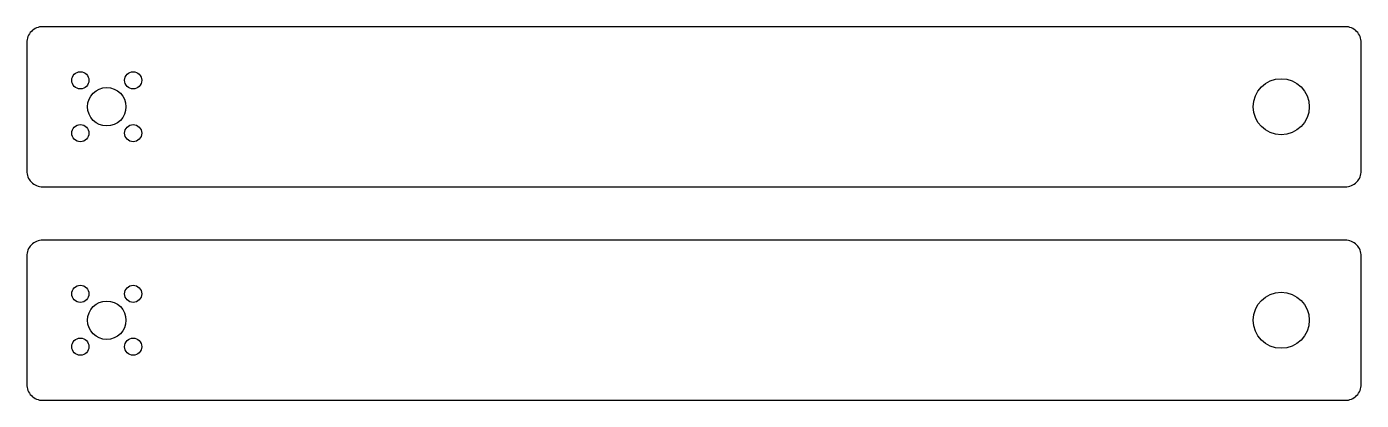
# Model space of a CAD drawing. Header units: millimetres. Extents: x 0 to 250, y 0 to 70.
import ezdxf

# ---------------------------------------------------------------- set-up
doc = ezdxf.new("R2010")
doc.units = ezdxf.units.MM
doc.layers.add('CUT', color=1, linetype='Continuous')

msp = doc.modelspace()

# ---------------------------------------------------------------- linework, layer by layer
at = {"layer": 'CUT'}
for points in [[(3, 40), (247, 40, 0.414214), (250, 43), (250, 67, 0.414214), (247, 70), (3, 70, 0.414214), (0, 67), (0, 43, 0.414214)], [(3, 0), (247, 0, 0.414214), (250, 3), (250, 27, 0.414214), (247, 30), (3, 30, 0.414214), (0, 27), (0, 3, 0.414214)]]:
    msp.add_lwpolyline(points, format="xyb", close=True, dxfattribs=at)
for centre, radius in [((10.05, 59.95), 1.6), ((19.95, 59.95), 1.6), ((235, 55), 5.25), ((15, 55), 3.6), ((10.05, 50.05), 1.6), ((19.95, 50.05), 1.6), ((10.05, 19.95), 1.6), ((19.95, 19.95), 1.6), ((235, 15), 5.25), ((15, 15), 3.6), ((10.05, 10.05), 1.6), ((19.95, 10.05), 1.6)]:
    msp.add_circle(centre, radius, dxfattribs=at)

doc.saveas('drawing.dxf')
